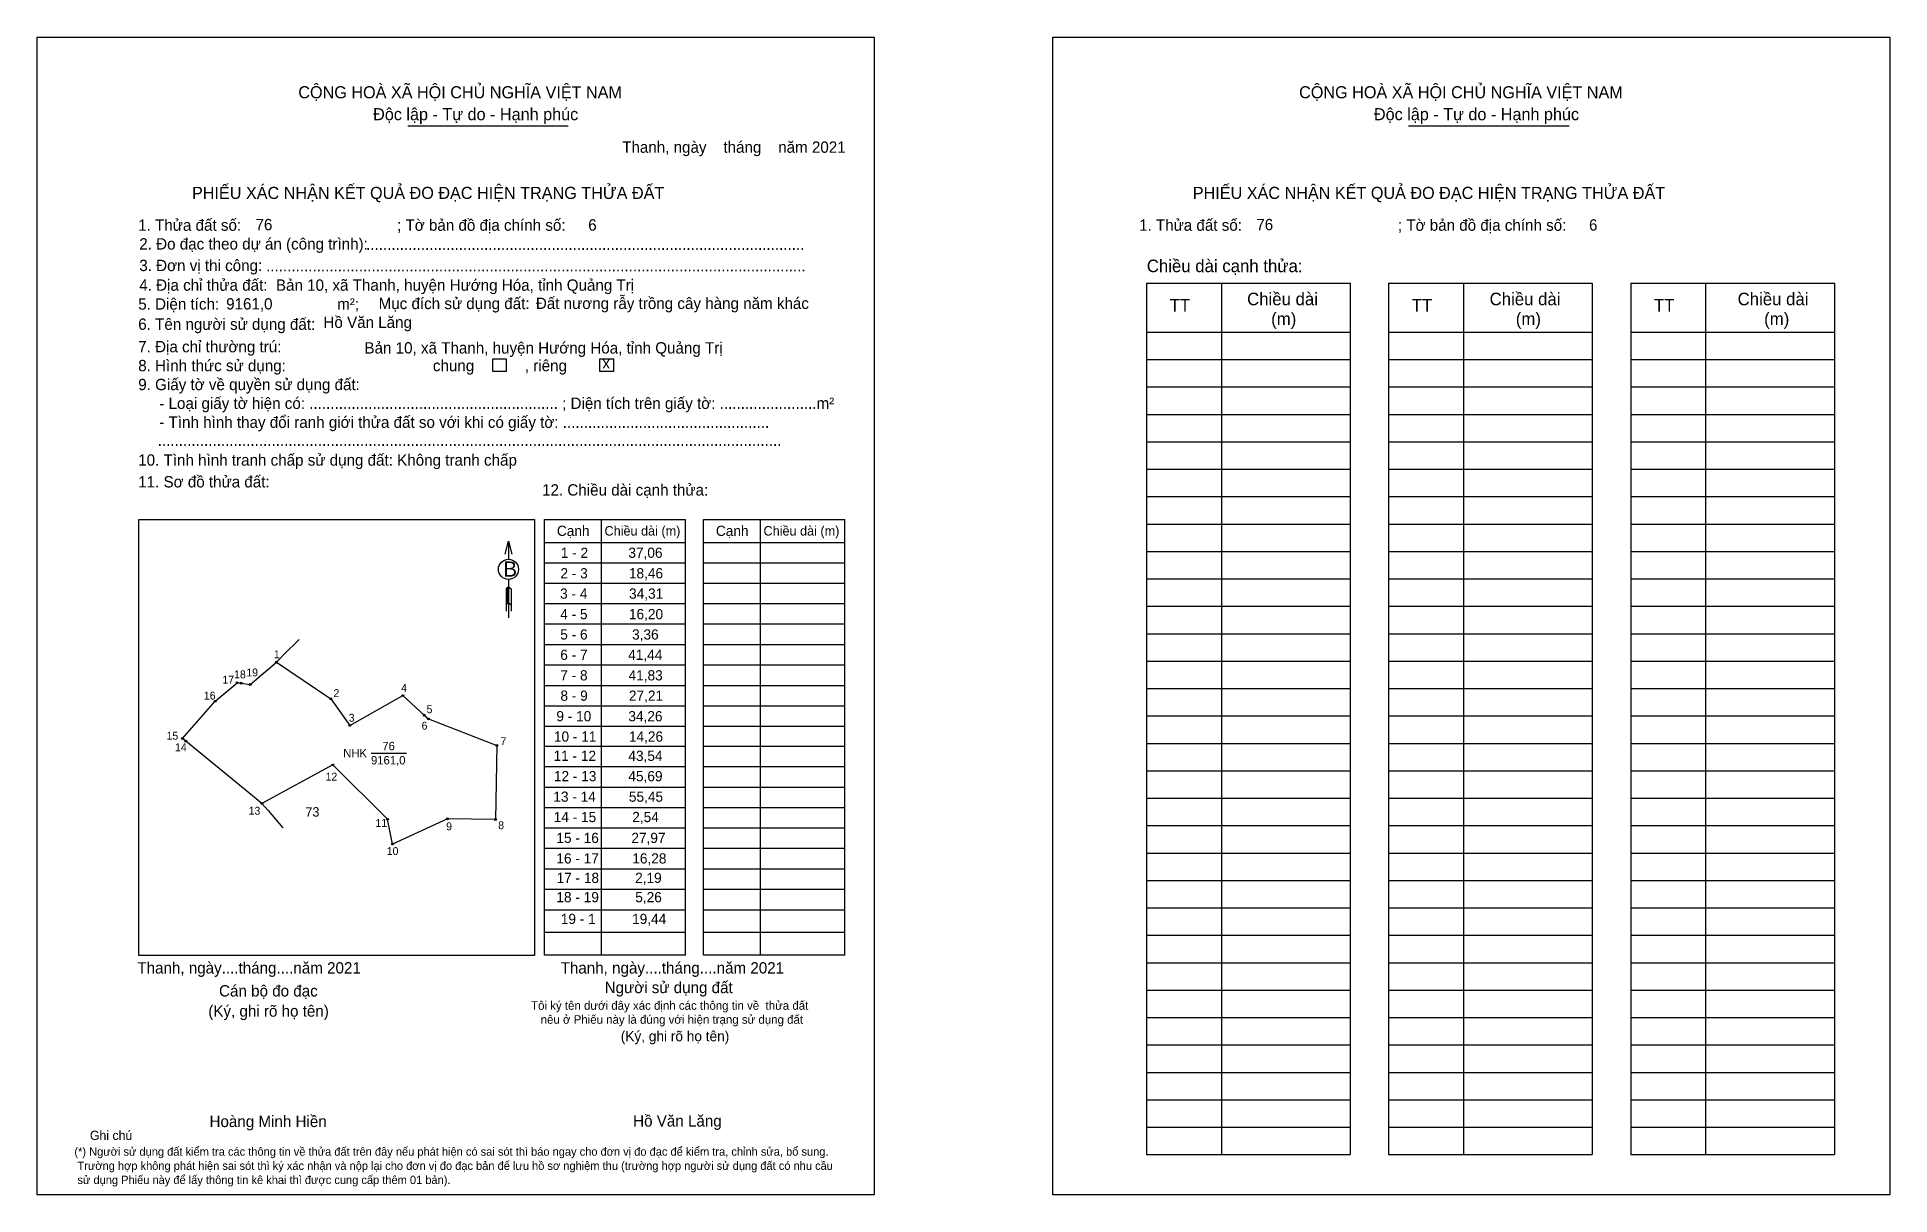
# Model space of a CAD drawing. Extents: x 544831 to 545878, y 1825395 to 1826049.
import ezdxf

# ---------------------------------------------------------------- set-up
doc = ezdxf.new("R2010")
doc.units = 0
for name, color, linetype in [('CanhThua', 7, 'Continuous'), ('kqddKhungInTrang1', 7, 'Continuous'), ('kqddKhungInTrang2', 7, 'Continuous'), ('kqddNoiDung', 7, 'Continuous'), ('kqddTemplate', 7, 'Continuous'), ('MocDinhThua', 7, 'Continuous'), ('NhanDiaChinhThua', 7, 'Continuous'), ('NhanTuCan', 7, 'Continuous'), ('RauThua', 7, 'Continuous'), ('SoHieuDinhThua', 7, 'Continuous')]:
    doc.layers.add(name, color=color, linetype=linetype)

msp = doc.modelspace()

# ---------------------------------------------------------------- linework, layer by layer
at = {"layer": 'CanhThua'}
for p, q in [((544951.4, 1825683.2), (544966.2, 1825695.8)), ((544966.2, 1825695.8), (544997, 1825675.1)), ((544931.6, 1825673.7), (544944.1, 1825684.2)), ((544944.1, 1825684.2), (544946.2, 1825683.9)), ((544946.2, 1825683.9), (544951.4, 1825683.2)), ((544913.1, 1825652.7), (544931.6, 1825673.7)), ((544997, 1825675.1), (545007.8, 1825660.1)), ((545007.8, 1825660.1), (545037.7, 1825676.9)), ((545037.7, 1825676.9), (545049.7, 1825665.9)), ((545049.7, 1825665.9), (545052.2, 1825663.7)), ((545052.2, 1825663.7), (545090.8, 1825648.7)), ((544915.1, 1825651.1), (544913.1, 1825652.7)), ((544958, 1825616), (544915.1, 1825651.1)), ((545090.8, 1825648.7), (545090.1, 1825606.9)), ((544998.2, 1825637.7), (544958, 1825616)), ((545029.1, 1825607), (544998.2, 1825637.7)), ((545031.8, 1825593), (545029.1, 1825607)), ((545062.9, 1825607.3), (545031.8, 1825593)), ((545090.1, 1825606.9), (545062.9, 1825607.3))]:
    msp.add_line(p, q, dxfattribs=at)
at = {"layer": 'kqddKhungInTrang1'}
msp.add_lwpolyline([(544830.9, 1826049.2), (545304.2, 1826049.2), (545304.2, 1825394.6), (544830.9, 1825394.6)], close=True, dxfattribs=at)
at = {"layer": 'kqddKhungInTrang2'}
msp.add_lwpolyline([(545405.1, 1826049.2), (545878.4, 1826049.2), (545878.4, 1825394.6), (545405.1, 1825394.6)], close=True, dxfattribs=at)
at = {"layer": 'kqddTemplate'}
for p, q in [((545040.5, 1825999.1), (545131.2, 1825999.1)), ((545606.3, 1825999.1), (545697, 1825999.1)), ((545458.1, 1825910.1), (545573.2, 1825910.1)), ((545458.1, 1825910.1), (545458.1, 1825417.4)), ((545500.5, 1825910.1), (545500.5, 1825417.4)), ((545573.2, 1825910.1), (545573.2, 1825417.4)), ((545595, 1825910.1), (545595, 1825417.4)), ((545595, 1825910.1), (545710.1, 1825910.1)), ((545637.3, 1825910.1), (545637.3, 1825417.4)), ((545710.1, 1825910.1), (545710.1, 1825417.4)), ((545731.9, 1825910.1), (545731.9, 1825417.4)), ((545731.9, 1825910.1), (545847, 1825910.1)), ((545774.2, 1825910.1), (545774.2, 1825417.4)), ((545847, 1825910.1), (545847, 1825417.4)), ((545458.1, 1825882.4), (545573.2, 1825882.4)), ((545595, 1825882.4), (545710.1, 1825882.4)), ((545731.9, 1825882.4), (545847, 1825882.4)), ((545458.1, 1825866.9), (545573.2, 1825866.9)), ((545595, 1825866.9), (545710.1, 1825866.9)), ((545731.9, 1825866.9), (545847, 1825866.9)), ((545458.1, 1825851.4), (545573.2, 1825851.4)), ((545595, 1825851.4), (545710.1, 1825851.4)), ((545731.9, 1825851.4), (545847, 1825851.4)), ((545458.1, 1825835.9), (545573.2, 1825835.9)), ((545595, 1825835.9), (545710.1, 1825835.9)), ((545731.9, 1825835.9), (545847, 1825835.9)), ((545458.1, 1825820.4), (545573.2, 1825820.4)), ((545595, 1825820.4), (545710.1, 1825820.4)), ((545731.9, 1825820.4), (545847, 1825820.4)), ((545458.1, 1825804.9), (545573.2, 1825804.9)), ((545595, 1825804.9), (545710.1, 1825804.9)), ((545731.9, 1825804.9), (545847, 1825804.9)), ((545458.1, 1825789.4), (545573.2, 1825789.4)), ((545595, 1825789.4), (545710.1, 1825789.4)), ((545731.9, 1825789.4), (545847, 1825789.4)), ((545117.8, 1825776.4), (545197.5, 1825776.4)), ((545117.8, 1825530.1), (545117.8, 1825776.4)), ((545149.9, 1825776.4), (545149.9, 1825530.1)), ((545197.5, 1825530.1), (545197.5, 1825776.4)), ((545207.7, 1825776.4), (545287.5, 1825776.4)), ((545207.7, 1825530.1), (545207.7, 1825776.4)), ((545239.8, 1825776.4), (545239.8, 1825530.1)), ((545287.5, 1825530.1), (545287.5, 1825776.4)), ((545458.1, 1825773.9), (545573.2, 1825773.9)), ((545595, 1825773.9), (545710.1, 1825773.9)), ((545731.9, 1825773.9), (545847, 1825773.9)), ((545097.5, 1825764.3), (545097.5, 1825754)), ((545117.8, 1825763.5), (545197.5, 1825763.5)), ((545207.7, 1825763.5), (545287.5, 1825763.5)), ((545117.8, 1825752), (545197.5, 1825752)), ((545207.7, 1825752), (545287.5, 1825752)), ((545458.1, 1825758.4), (545573.2, 1825758.4)), ((545595, 1825758.4), (545710.1, 1825758.4)), ((545731.9, 1825758.4), (545847, 1825758.4)), ((545097.5, 1825742.6), (545097.5, 1825720.9)), ((545458.1, 1825742.9), (545573.2, 1825742.9)), ((545595, 1825742.9), (545710.1, 1825742.9)), ((545731.9, 1825742.9), (545847, 1825742.9)), ((545097.5, 1825738.5), (545096.2, 1825737.2)), ((545097.5, 1825737.9), (545096.2, 1825736.6)), ((545097.5, 1825737.3), (545096.2, 1825736)), ((545096.2, 1825737.2), (545096.2, 1825724.7)), ((545097.5, 1825736.7), (545096.2, 1825735.4)), ((545097.5, 1825736.1), (545096.2, 1825734.8)), ((545097.5, 1825735.5), (545096.2, 1825734.2)), ((545097.5, 1825734.9), (545096.2, 1825733.6)), ((545097.5, 1825734.3), (545096.2, 1825733.1)), ((545097.5, 1825733.7), (545096.2, 1825732.5)), ((545097.5, 1825733.1), (545096.2, 1825731.9)), ((545097.5, 1825732.6), (545096.2, 1825731.3)), ((545097.5, 1825732), (545096.2, 1825730.7)), ((545097.5, 1825731.4), (545096.2, 1825730.1)), ((545097.5, 1825738.5), (545098.9, 1825737.2)), ((545098.9, 1825737.2), (545098.9, 1825724.7)), ((545117.8, 1825740.5), (545197.5, 1825740.5)), ((545207.7, 1825740.5), (545287.5, 1825740.5)), ((545097.5, 1825730.8), (545096.2, 1825729.5)), ((545097.5, 1825730.2), (545096.2, 1825728.9)), ((545097.5, 1825729.6), (545096.2, 1825728.3)), ((545097.5, 1825729.6), (545098.9, 1825728.3)), ((545117.8, 1825728.9), (545197.5, 1825728.9)), ((545207.7, 1825728.9), (545287.5, 1825728.9)), ((545458.1, 1825727.4), (545573.2, 1825727.4)), ((545595, 1825727.4), (545710.1, 1825727.4)), ((545731.9, 1825727.4), (545847, 1825727.4)), ((545117.8, 1825717.4), (545197.5, 1825717.4)), ((545207.7, 1825717.4), (545287.5, 1825717.4)), ((545458.1, 1825711.9), (545573.2, 1825711.9)), ((545595, 1825711.9), (545710.1, 1825711.9)), ((545731.9, 1825711.9), (545847, 1825711.9)), ((545117.8, 1825705.8), (545197.5, 1825705.8)), ((545207.7, 1825705.8), (545287.5, 1825705.8)), ((545117.8, 1825694.3), (545197.5, 1825694.3)), ((545207.7, 1825694.3), (545287.5, 1825694.3)), ((545458.1, 1825696.4), (545573.2, 1825696.4)), ((545595, 1825696.4), (545710.1, 1825696.4)), ((545731.9, 1825696.4), (545847, 1825696.4)), ((545117.8, 1825682.7), (545197.5, 1825682.7)), ((545207.7, 1825682.7), (545287.5, 1825682.7)), ((545458.1, 1825680.9), (545573.2, 1825680.9)), ((545595, 1825680.9), (545710.1, 1825680.9)), ((545731.9, 1825680.9), (545847, 1825680.9)), ((545117.8, 1825671.2), (545197.5, 1825671.2)), ((545207.7, 1825671.2), (545287.5, 1825671.2)), ((545117.8, 1825659.6), (545197.5, 1825659.6)), ((545207.7, 1825659.6), (545287.5, 1825659.6)), ((545458.1, 1825665.4), (545573.2, 1825665.4)), ((545595, 1825665.4), (545710.1, 1825665.4)), ((545731.9, 1825665.4), (545847, 1825665.4)), ((545197.5, 1825648.1), (545117.8, 1825648.1)), ((545287.5, 1825648.1), (545207.7, 1825648.1)), ((545458.1, 1825649.9), (545573.2, 1825649.9)), ((545595, 1825649.9), (545710.1, 1825649.9)), ((545731.9, 1825649.9), (545847, 1825649.9)), ((545197.5, 1825636.6), (545117.8, 1825636.6)), ((545287.5, 1825636.6), (545207.7, 1825636.6)), ((545458.1, 1825634.4), (545573.2, 1825634.4)), ((545595, 1825634.4), (545710.1, 1825634.4)), ((545731.9, 1825634.4), (545847, 1825634.4)), ((545197.5, 1825625), (545117.8, 1825625)), ((545287.5, 1825625), (545207.7, 1825625)), ((545458.1, 1825618.9), (545573.2, 1825618.9)), ((545595, 1825618.9), (545710.1, 1825618.9)), ((545731.9, 1825618.9), (545847, 1825618.9)), ((545197.5, 1825613.5), (545117.8, 1825613.5)), ((545287.5, 1825613.5), (545207.7, 1825613.5)), ((545197.5, 1825601.9), (545117.8, 1825601.9)), ((545287.5, 1825601.9), (545207.7, 1825601.9)), ((545458.1, 1825603.4), (545573.2, 1825603.4)), ((545595, 1825603.4), (545710.1, 1825603.4)), ((545731.9, 1825603.4), (545847, 1825603.4)), ((545197.5, 1825590.4), (545117.8, 1825590.4)), ((545287.5, 1825590.4), (545207.7, 1825590.4)), ((545458.1, 1825587.9), (545573.2, 1825587.9)), ((545595, 1825587.9), (545710.1, 1825587.9)), ((545731.9, 1825587.9), (545847, 1825587.9)), ((545197.5, 1825578.8), (545117.8, 1825578.8)), ((545287.5, 1825578.8), (545207.7, 1825578.8)), ((545197.5, 1825567.3), (545117.8, 1825567.3)), ((545287.5, 1825567.3), (545207.7, 1825567.3)), ((545458.1, 1825572.4), (545573.2, 1825572.4)), ((545595, 1825572.4), (545710.1, 1825572.4)), ((545731.9, 1825572.4), (545847, 1825572.4)), ((545197.5, 1825555.7), (545117.8, 1825555.7)), ((545287.5, 1825555.7), (545207.7, 1825555.7)), ((545458.1, 1825556.9), (545573.2, 1825556.9)), ((545595, 1825556.9), (545710.1, 1825556.9)), ((545731.9, 1825556.9), (545847, 1825556.9)), ((545197.5, 1825542.9), (545117.8, 1825542.9)), ((545287.5, 1825542.9), (545207.7, 1825542.9)), ((545458.1, 1825541.4), (545573.2, 1825541.4)), ((545595, 1825541.4), (545710.1, 1825541.4)), ((545731.9, 1825541.4), (545847, 1825541.4)), ((545197.5, 1825530.1), (545117.8, 1825530.1)), ((545287.5, 1825530.1), (545207.7, 1825530.1)), ((545458.1, 1825525.9), (545573.2, 1825525.9)), ((545595, 1825525.9), (545710.1, 1825525.9)), ((545731.9, 1825525.9), (545847, 1825525.9)), ((545458.1, 1825510.4), (545573.2, 1825510.4)), ((545595, 1825510.4), (545710.1, 1825510.4)), ((545731.9, 1825510.4), (545847, 1825510.4)), ((545458.1, 1825494.9), (545573.2, 1825494.9)), ((545595, 1825494.9), (545710.1, 1825494.9)), ((545731.9, 1825494.9), (545847, 1825494.9)), ((545458.1, 1825479.4), (545573.2, 1825479.4)), ((545595, 1825479.4), (545710.1, 1825479.4)), ((545731.9, 1825479.4), (545847, 1825479.4)), ((545458.1, 1825463.9), (545573.2, 1825463.9)), ((545595, 1825463.9), (545710.1, 1825463.9)), ((545731.9, 1825463.9), (545847, 1825463.9)), ((545458.1, 1825448.4), (545573.2, 1825448.4)), ((545595, 1825448.4), (545710.1, 1825448.4)), ((545731.9, 1825448.4), (545847, 1825448.4)), ((545458.1, 1825432.9), (545573.2, 1825432.9)), ((545595, 1825432.9), (545710.1, 1825432.9)), ((545731.9, 1825432.9), (545847, 1825432.9)), ((545458.1, 1825417.4), (545573.2, 1825417.4)), ((545595, 1825417.4), (545710.1, 1825417.4)), ((545731.9, 1825417.4), (545847, 1825417.4))]:
    msp.add_line(p, q, dxfattribs=at)
for points in [[(545088.5, 1825867.4), (545096.2, 1825867.4), (545096.2, 1825860.2), (545088.5, 1825860.2)], [(545149.1, 1825867.4), (545156.8, 1825867.4), (545156.8, 1825860.2), (545149.1, 1825860.2)], [(544888.5, 1825776.4), (545112.1, 1825776.4), (545112.1, 1825529.9), (544888.5, 1825529.9)]]:
    msp.add_lwpolyline(points, close=True, dxfattribs=at)
msp.add_lwpolyline([(545095.6, 1825756.8), (545097.5, 1825764.3), (545099.4, 1825756.8)], dxfattribs=at)
msp.add_circle((545097.4, 1825748.3), 5.68, dxfattribs=at)
at = {"layer": 'MocDinhThua'}
for centre in [(544966.2, 1825695.8), (544944.1, 1825684.2), (544946.2, 1825683.9), (544951.4, 1825683.2), (544931.6, 1825673.7), (544997, 1825675.1), (545037.7, 1825676.9), (545007.8, 1825660.1), (545049.7, 1825665.9), (545052.2, 1825663.7), (544913.1, 1825652.7), (544915.1, 1825651.1), (545090.8, 1825648.7), (544998.2, 1825637.7), (544958, 1825616), (545029.1, 1825607), (545062.9, 1825607.3), (545090.1, 1825606.9), (545031.8, 1825593)]:
    msp.add_circle(centre, 0.533, dxfattribs=at)
at = {"layer": 'NhanDiaChinhThua'}
msp.add_line((545019.7, 1825644.4), (545039.7, 1825644.4), dxfattribs=at)
at = {"layer": 'RauThua'}
for p, q in [((544967.8, 1825697.3), (544970.3, 1825699.9)), ((544970.3, 1825699.9), (544979.1, 1825708.6)), ((544966.2, 1825695.8), (544967.8, 1825697.3)), ((544958, 1825616), (544961.5, 1825611.9)), ((544961.5, 1825611.9), (544969.8, 1825602.2))]:
    msp.add_line(p, q, dxfattribs=at)

# ---------------------------------------------------------------- texts
at = {"layer": 'kqddNoiDung'}
for s, height, p in [('Thanh, ngày    tháng    năm 2021  ', 6.413, (545161.7, 1825983.8)), ('76', 6.41, (544954.4, 1825940)), ('6', 6.41, (545142.5, 1825939.8)), ('76', 6.41, (545520.2, 1825940)), ('6', 6.41, (545708.3, 1825939.8)), ('........................................................................................................', 6.4133, (545016.9, 1825928.9)), ('................................................................................................................................', 6.4133, (544960.4, 1825916.8)), ('9161,0', 6.41, (544937.8, 1825895.2)), ('Đất nương rẫy trồng cây hàng năm khác', 6.413, (545112.9, 1825895.5)), ('Hồ Văn Lăng', 6.413, (544992.8, 1825884.8)), ('Bản 10, xã Thanh, huyện Hướng Hóa, tỉnh Quảng Trị', 6.413, (545016, 1825870.3)), ('x', 6.41, (545150.5, 1825861.9)), ('1 - 2', 5.77, (545127, 1825754.8)), ('37,06', 5.77, (545165.2, 1825754.8)), ('2 - 3', 5.77, (545126.8, 1825743.2)), ('18,46', 5.77, (545165.5, 1825743.2)), ('3 - 4', 5.77, (545126.6, 1825731.7)), ('34,31', 5.77, (545165.6, 1825731.7)), ('4 - 5', 5.77, (545126.7, 1825720.1)), ('16,20', 5.77, (545165.5, 1825720.1)), ('5 - 6', 5.77, (545126.7, 1825708.6)), ('3,36', 5.77, (545167.3, 1825708.6)), ('6 - 7', 5.77, (545126.7, 1825697.1)), ('41,44', 5.77, (545165.1, 1825697.1)), ('7 - 8', 5.77, (545126.7, 1825685.5)), ('41,83', 5.77, (545165.3, 1825685.5)), ('8 - 9', 5.77, (545126.8, 1825674)), ('27,21', 5.77, (545165.5, 1825674)), ('9 - 10', 5.77, (545124.5, 1825662.4)), ('34,26', 5.77, (545165.2, 1825662.4)), ('10 - 11', 5.77, (545123.1, 1825650.9)), ('14,26', 5.77, (545165.5, 1825650.9)), ('11 - 12', 5.77, (545122.9, 1825640)), ('43,54', 5.77, (545165.2, 1825640)), ('12 - 13', 5.77, (545123.1, 1825628.5)), ('45,69', 5.77, (545165.2, 1825628.5)), ('13 - 14', 5.77, (545122.8, 1825616.9)), ('55,45', 5.77, (545165.5, 1825616.9)), ('14 - 15', 5.77, (545123, 1825605.4)), ('2,54', 5.77, (545167.4, 1825605.4)), ('15 - 16', 5.77, (545124.5, 1825593.6)), ('27,97', 5.77, (545166.9, 1825593.6)), ('16 - 17', 5.77, (545124.5, 1825582)), ('16,28', 5.77, (545167.4, 1825582)), ('17 - 18', 5.77, (545124.6, 1825571)), ('2,19', 5.77, (545169, 1825571)), ('18 - 19', 5.77, (545124.5, 1825560.1)), ('5,26', 5.77, (545169.1, 1825560.1)), ('19 - 1', 5.77, (545127, 1825547.8)), ('19,44', 5.77, (545167.3, 1825547.8)), ('Thanh, ngày....tháng....năm 2021', 6.413, (544887.6, 1825519.8)), ('Thanh, ngày....tháng....năm 2021', 6.413, (545126.9, 1825519.8)), ('Hồ Văn Lăng', 6.413, (545167.9, 1825433.3))]:
    msp.add_text(s, height=height, dxfattribs=at).set_placement(p)
at = {"layer": 'kqddTemplate'}
for s, height, p in [('CỘNG HOÀ XÃ HỘI CHỦ NGHĨA VIỆT NAM', 6.841, (544978.6, 1826014.6)), ('CỘNG HOÀ XÃ HỘI CHỦ NGHĨA VIỆT NAM', 6.841, (545544.4, 1826014.6)), ('Độc lập - Tự do - Hạnh phúc', 6.841, (545020.9, 1826002.2)), ('Độc lập - Tự do - Hạnh phúc', 6.841, (545586.7, 1826002.2)), ('PHIẾU XÁC NHẬN KẾT QUẢ ĐO ĐẠC HIỆN TRẠNG THỬA ĐẤT', 6.841, (544918.5, 1825957.7)), ('PHIẾU XÁC NHẬN KẾT QUẢ ĐO ĐẠC HIỆN TRẠNG THỬA ĐẤT', 6.841, (545484.3, 1825957.7)), ('1. Thửa đất số:                                     ; Tờ bản đồ địa chính số:', 6.413, (544888.1, 1825939.7)), ('1. Thửa đất số:                                     ; Tờ bản đồ địa chính số:', 6.413, (545453.9, 1825939.7)), ('2. Đo đạc theo dự án (công trình): ', 6.413, (544888.7, 1825929.1)), ('3. Đơn vị thi công: ', 6.413, (544888.7, 1825916.9)), ('Chiều dài cạnh thửa:', 7.087, (545458.3, 1825916.3)), ('4. Địa chỉ thửa đất:  Bản 10, xã Thanh, huyện Hướng Hóa, tỉnh Quảng Trị', 6.413, (544888.7, 1825905.8)), ('5. Diện tích:                            m²; ', 6.413, (544888.1, 1825895.1)), ('Mục đích sử dụng đất:', 6.413, (545024, 1825895.4)), ('TT', 7.09, (545471.2, 1825894)), ('Chiều dài', 7.09, (545515, 1825897.6)), ('TT', 7.09, (545608.1, 1825894)), ('Chiều dài', 7.09, (545652.1, 1825897.6)), ('TT', 7.09, (545745, 1825894)), ('Chiều dài', 7.09, (545792.3, 1825897.6)), ('6. Tên người sử dụng đất:', 6.413, (544888.1, 1825883.7)), ('(m)', 7.09, (545528.6, 1825886.4)), ('(m)', 7.09, (545666.9, 1825886.4)), ('(m)', 7.09, (545807.3, 1825886.4)), ('7. Địa chỉ thường trú:', 6.413, (544888.1, 1825871)), ('8. Hình thức sử dụng:', 6.413, (544888.1, 1825860.3)), ('chung            , riêng', 6.413, (545054.7, 1825860.3)), ('9. Giấy tờ về quyền sử dụng đất:', 6.413, (544888.1, 1825849.6)), ('     - Loại giấy tờ hiện có: ........................................................... ; Diện tích trên giấy tờ: .......................m²', 6.4133, (544888.1, 1825839)), ('     - Tình hình thay đổi ranh giới thửa đất so với khi có giấy tờ: .................................................', 6.4133, (544888.1, 1825828.3)), ('....................................................................................................................................................', 6.4133, (544899.1, 1825818.1)), ('10. Tình hình tranh chấp sử dụng đất: Không tranh chấp', 6.413, (544888.1, 1825806.9)), ('11. Sơ đồ thửa đất:', 6.413, (544888.1, 1825794.6)), ('12. Chiều dài cạnh thửa:', 6.413, (545116.4, 1825790)), ('Cạnh', 5.77, (545124.8, 1825767.2)), ('Chiều dài (m)', 5.344, (545151.7, 1825767.4)), ('Cạnh', 5.77, (545214.7, 1825767.2)), ('Chiều dài (m)', 5.344, (545241.6, 1825767.4)), ('B', 8.55, (545094.6, 1825744.2)), ('Cán bộ đo đạc', 6.413, (544933.8, 1825506.8)), ('Người sử dụng đất', 6.413, (545151.8, 1825508.7)), ('(Ký, ghi rõ họ tên)', 6.413, (544927.7, 1825495.4)), ('Tôi ký tên dưới đây xác định các thông tin về  thửa đất ', 4.848, (545110.2, 1825499.3)), ('nêu ở Phiếu này là đúng với hiện trạng sử dụng đất', 4.848, (545115.6, 1825491.4)), ('(Ký, ghi rõ họ tên)', 5.772, (545160.9, 1825481.5)), ('Hoàng Minh Hiền', 6.413, (544928.4, 1825433)), ('Ghi chú', 5.19, (544860.8, 1825425.7)), ('(*) Người sử dụng đất kiểm tra các thông tin về thửa đất trên đây nếu phát hiện có sai sót thì báo ngay cho đơn vị đo đạc để kiểm tra, chỉnh sửa, bổ sung.', 4.6753, (544852, 1825416.8)), (' Trường hợp không phát hiện sai sót thì ký xác nhận và nộp lại cho đơn vị đo đạc bản để lưu hồ sơ nghiệm thu (trường hợp người sử dụng đất có nhu cầu', 4.6753, (544852, 1825408.8)), (' sử dụng Phiếu này để lấy thông tin kê khai thì được cung cấp thêm 01 bản).', 4.675, (544852, 1825400.8))]:
    msp.add_text(s, height=height, dxfattribs=at).set_placement(p)
at = {"layer": 'NhanDiaChinhThua'}
for s, p in [('76', (545026.1, 1825646)), ('NHK', (545004, 1825642)), ('9161,0', (545019.7, 1825638))]:
    msp.add_text(s, height=4.76, dxfattribs=at).set_placement(p)
at = {"layer": 'NhanTuCan'}
msp.add_text('73', height=5.33, dxfattribs=at).set_placement((544982.6, 1825608.5))
at = {"layer": 'SoHieuDinhThua'}
for s, p in [('1', (544964.8, 1825698)), ('18', (544942.3, 1825686.7)), ('19', (544949.2, 1825687.8)), ('16', (544925.2, 1825674.7)), ('17', (544935.7, 1825683.7)), ('2', (544998.5, 1825676.1)), ('4', (545036.7, 1825679)), ('5', (545051.1, 1825667)), ('3', (545007.1, 1825662.2)), ('6', (545048.3, 1825657.7)), ('15', (544904.1, 1825652)), ('14', (544908.9, 1825645.5)), ('7', (545092.9, 1825648.9)), ('12', (544994, 1825628.9)), ('13', (544950.5, 1825609.6)), ('11', (545022.2, 1825602.7)), ('9', (545062.2, 1825600.8)), ('8', (545091.6, 1825601.4)), ('10', (545028.6, 1825586.8))]:
    msp.add_text(s, height=4.44, dxfattribs=at).set_placement(p)

doc.saveas('drawing.dxf')
